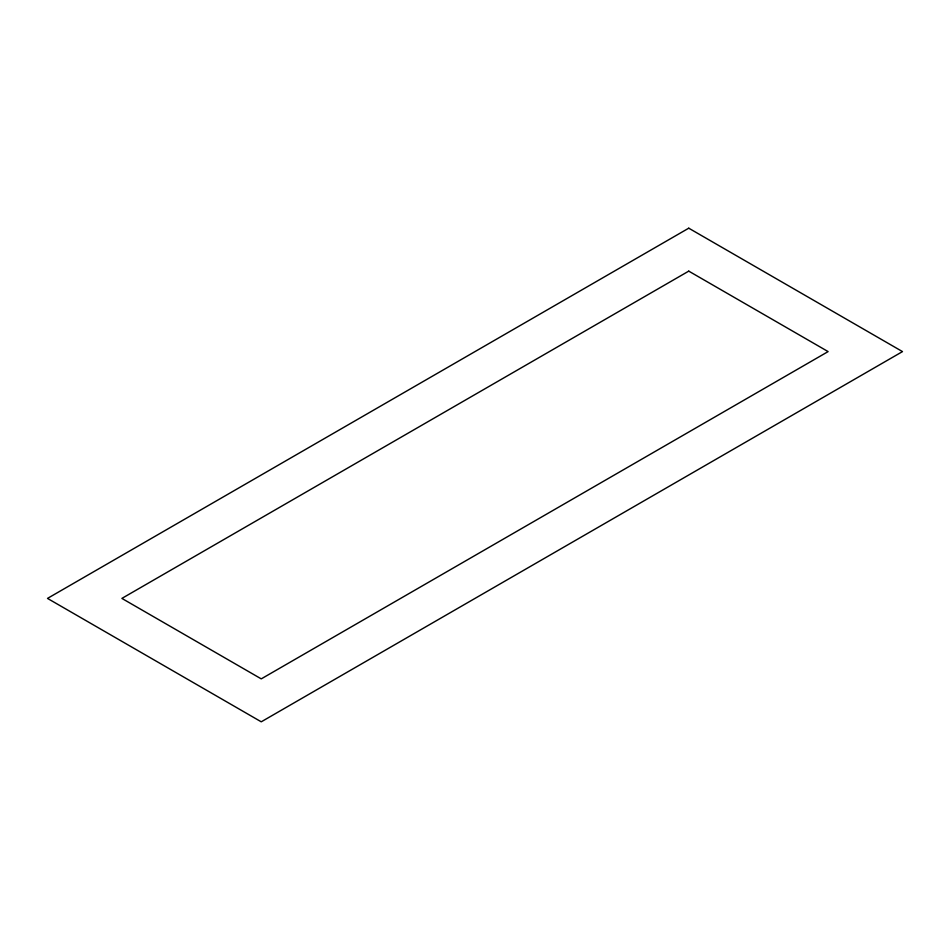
<?xml version="1.0" encoding="UTF-8"?>
<svg xmlns="http://www.w3.org/2000/svg" width="950" height="950" viewBox="0 0 950 950"><rect width="100%" height="100%" fill="white"/><g stroke="black" fill="none" stroke-linecap="round" stroke-linejoin="round"><path stroke-width="1.43" d="M688.75 228.19L47.5 598.405L261.25 721.81L902.5 351.595L688.75 228.19M688.75 271.13L121.885 598.405L261.25 678.87L828.115 351.595L688.75 271.13"/></g></svg>
